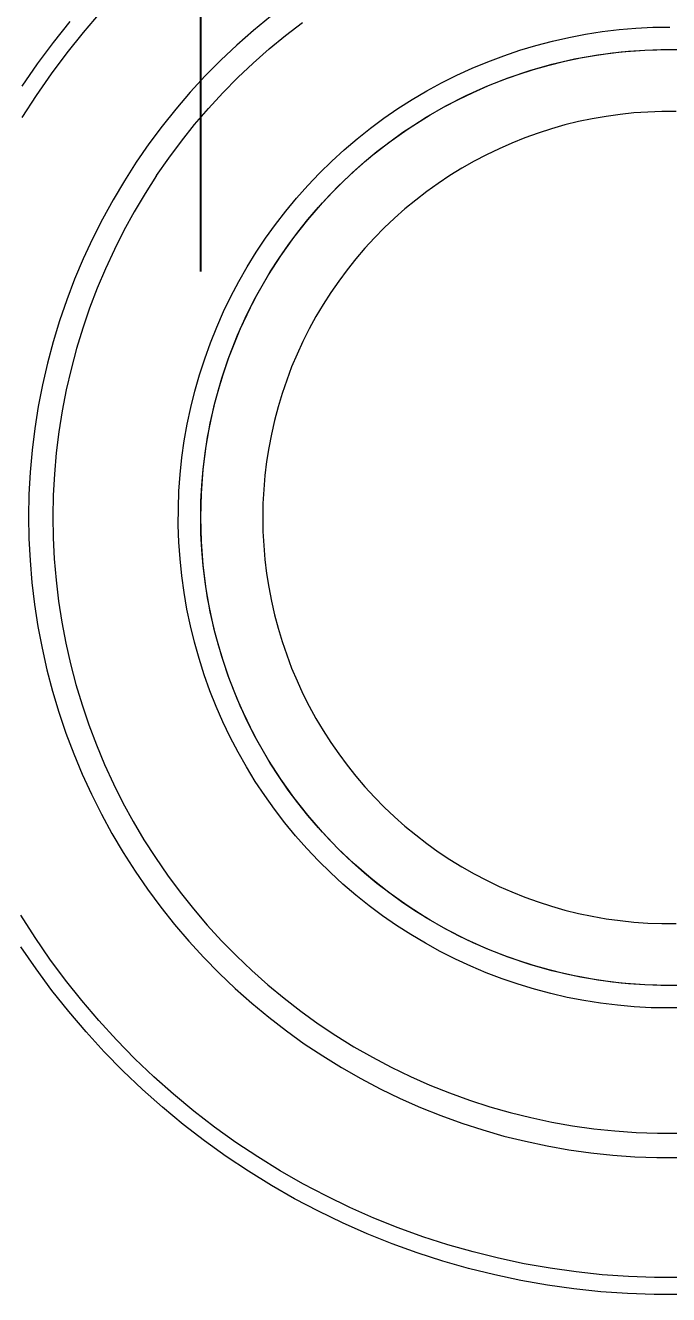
# Model space of a CAD drawing. Header units: inches. Extents: x -12 to 136, y -5 to 104.
# Drawn here: x -5.01 to -3.704, y 1.629 to 4.207 of the extents above; entities that cross this region are included whole.
import ezdxf

# ---------------------------------------------------------------- set-up
doc = ezdxf.new("R2010")
doc.units = ezdxf.units.IN
doc.layers.add('ZANO_R', color=7, linetype='Continuous', lineweight=0)
doc.layers.add('ZANO_W', color=1, linetype='Continuous', lineweight=0)
doc.styles.get("Standard").update_dxf_attribs({"font": 'ARIALUNI.TTF'})
doc.dimstyles.new('amerykanie', dxfattribs={"dimtxt": 50, "dimasz": 50, "dimexe": 0.5, "dimexo": 0.5, "dimgap": 1, "dimtad": 1, "dimdec": 0, "dimzin": 0, "dimlunit": 5, "dimtxsty": 'Standard', "dimcen": 0.09, "dimclrd": 1, "dimclre": 1, "dimclrt": 1, "dimazin": 0, "dimtfac": 1, "dimtdec": 0, "dimtmove": 0, "dimatfit": 3, "dimfxl": 1, "dimtzin": 0, "dimarcsym": 1})

# ---------------------------------------------------------------- blocks, each defined once
blk = doc.blocks.new('*D365')
at = {"layer": 'ZANO_W', "color": 1, "lineweight": -2}
for p, q in [((-3.1728, 7.6986), (-3.7036, 5.9295)), ((0.7194, 7.6986), (-3.1728, 7.6986)), ((-4.6543, 3.7071), (-4.6543, 6.4295)), ((-2.7528, 3.7105), (-2.7528, 6.4295)), ((-5.6543, 5.9295), (-6.6543, 5.9295)), ((-4.6543, 5.9295), (-2.7528, 5.9295)), ((-1.7528, 5.9295), (-0.7528, 5.9295))]:
    blk.add_line(p, q, dxfattribs=at)
at = {"layer": 'ZANO_W', "color": 1}
for points in [[(-5.6543, 5.7628), (-5.6543, 6.0961), (-4.6543, 5.9295)], [(-1.7528, 6.0961), (-1.7528, 5.7628), (-2.7528, 5.9295)]]:
    blk.add_solid(points, dxfattribs=at)
at = {"layer": 'ZANO_W', "color": 1, "insert": (-1.2267, 8.7177), "char_height": 1, "attachment_point": 5}
blk.add_mtext('1 7/8', dxfattribs=at)

msp = doc.modelspace()

# ---------------------------------------------------------------- linework, layer by layer
at = {"layer": 'ZANO_R'}
for p, q in [((-4.89223, 4.19247), (-4.85751, 4.23291)), ((-4.95298, 4.17205), (-4.91893, 4.2146)), ((-4.5125, 4.22502), (-4.54715, 4.19649)), ((-4.48176, 4.18635), (-4.4475, 4.21262)), ((-3.7706, 4.20115), (-3.73625, 4.20287)), ((-3.73625, 4.20287), (-3.70186, 4.20341)), ((-4.92553, 4.15085), (-4.89223, 4.19247)), ((-4.54715, 4.19649), (-4.5808, 4.16679)), ((-4.51509, 4.1589), (-4.48176, 4.18635)), ((-3.94034, 4.17485), (-3.90679, 4.18245)), ((-3.90679, 4.18245), (-3.87301, 4.18888)), ((-3.87301, 4.18888), (-3.83902, 4.19415)), ((-3.83902, 4.19415), (-3.80487, 4.19824)), ((-3.80487, 4.19824), (-3.7706, 4.20115)), ((-4.98554, 4.12835), (-4.95298, 4.17205)), ((-4.95738, 4.10811), (-4.92553, 4.15085)), ((-4.5808, 4.16679), (-4.6134, 4.13593)), ((-4.54746, 4.13032), (-4.51509, 4.1589)), ((-4.03911, 4.14518), (-4.00654, 4.15621)), ((-4.00654, 4.15621), (-3.9736, 4.1661)), ((-3.9736, 4.1661), (-3.94034, 4.17485)), ((-3.85064, 4.14647), (-3.81813, 4.15099)), ((-3.81813, 4.15099), (-3.78548, 4.15438)), ((-3.78548, 4.15438), (-3.75274, 4.15665)), ((-3.75274, 4.15665), (-3.71993, 4.15778)), ((-3.71993, 4.15778), (-3.68711, 4.15778)), ((-5.01658, 4.08355), (-4.98554, 4.12835)), ((-4.6134, 4.13593), (-4.64491, 4.10398)), ((-4.57882, 4.10064), (-4.54746, 4.13032)), ((-4.10303, 4.1198), (-4.07129, 4.13304)), ((-4.07129, 4.13304), (-4.03911, 4.14518)), ((-3.97854, 4.11728), (-3.94696, 4.12623)), ((-3.94696, 4.12623), (-3.91509, 4.13408)), ((-3.91509, 4.13408), (-3.88297, 4.14083)), ((-3.88297, 4.14083), (-3.85064, 4.14647)), ((-4.98773, 4.06429), (-4.95738, 4.10811)), ((-4.64491, 4.10398), (-4.67531, 4.07095)), ((-4.60914, 4.0699), (-4.57882, 4.10064)), ((-4.16505, 4.09006), (-4.1343, 4.10546)), ((-4.1343, 4.10546), (-4.10303, 4.1198)), ((-4.04068, 4.09613), (-4.00979, 4.10724)), ((-4.00979, 4.10724), (-3.97854, 4.11728)), ((-4.22486, 4.05611), (-4.19525, 4.0736)), ((-4.19525, 4.0736), (-4.16505, 4.09006)), ((-4.10121, 4.07076), (-4.07116, 4.08397)), ((-4.07116, 4.08397), (-4.04068, 4.09613)), ((-5.01655, 4.01946), (-4.98773, 4.06429)), ((-4.67531, 4.07095), (-4.70455, 4.03689)), ((-4.63838, 4.03812), (-4.60914, 4.0699)), ((-4.25385, 4.03761), (-4.22486, 4.05611)), ((-4.15984, 4.04126), (-4.13078, 4.05651)), ((-4.13078, 4.05651), (-4.10121, 4.07076)), ((-4.70455, 4.03689), (-4.73259, 4.00184)), ((-4.66651, 4.00536), (-4.63838, 4.03812)), ((-4.28219, 4.01812), (-4.25385, 4.03761)), ((-4.2163, 4.00779), (-4.18836, 4.02501)), ((-4.18836, 4.02501), (-4.15984, 4.04126)), ((-3.83114, 4.022), (-3.85919, 4.01711)), ((-3.80294, 4.02592), (-3.83114, 4.022)), ((-3.77462, 4.02887), (-3.80294, 4.02592)), ((-3.74622, 4.03083), (-3.77462, 4.02887)), ((-3.71776, 4.03181), (-3.74622, 4.03083)), ((-3.68929, 4.03181), (-3.71776, 4.03181)), ((-4.73259, 4.00184), (-4.75941, 3.96585)), ((-4.69349, 3.97165), (-4.66651, 4.00536)), ((-4.33676, 3.97627), (-4.30984, 3.99767)), ((-4.30984, 3.99767), (-4.28219, 4.01812)), ((-4.24363, 3.98961), (-4.2163, 4.00779)), ((-3.9421, 3.99668), (-3.96921, 3.98797)), ((-3.9147, 4.00444), (-3.9421, 3.99668)), ((-3.88706, 4.01126), (-3.9147, 4.00444)), ((-3.85919, 4.01711), (-3.88706, 4.01126)), ((-4.71928, 3.93702), (-4.69349, 3.97165)), ((-4.36293, 3.95395), (-4.33676, 3.97627)), ((-4.29633, 3.95049), (-4.27032, 3.97051)), ((-4.27032, 3.97051), (-4.24363, 3.98961)), ((-3.996, 3.97834), (-4.02245, 3.96778)), ((-3.96921, 3.98797), (-3.996, 3.97834)), ((-4.75941, 3.96585), (-4.78497, 3.92895)), ((-4.38832, 3.93075), (-4.36293, 3.95395)), ((-4.32164, 3.92958), (-4.29633, 3.95049)), ((-4.04851, 3.95632), (-4.07417, 3.94397)), ((-4.02245, 3.96778), (-4.04851, 3.95632)), ((-4.78497, 3.92895), (-4.80924, 3.8912)), ((-4.74387, 3.90153), (-4.71928, 3.93702)), ((-4.41289, 3.90668), (-4.38832, 3.93075)), ((-4.3462, 3.90782), (-4.32164, 3.92958)), ((-4.09938, 3.93073), (-4.12412, 3.91664)), ((-4.07417, 3.94397), (-4.09938, 3.93073)), ((-4.74387, 3.90153), (-4.76722, 3.8652)), ((-4.43661, 3.88178), (-4.41289, 3.90668)), ((-4.37001, 3.88522), (-4.3462, 3.90782)), ((-4.14836, 3.9017), (-4.17207, 3.88593)), ((-4.12412, 3.91664), (-4.14836, 3.9017)), ((-4.80924, 3.8912), (-4.83219, 3.85262)), ((-4.45946, 3.85607), (-4.43661, 3.88178)), ((-4.39301, 3.86181), (-4.37001, 3.88522)), ((-4.19522, 3.86935), (-4.21778, 3.85199)), ((-4.17207, 3.88593), (-4.19522, 3.86935)), ((-4.83219, 3.85262), (-4.8538, 3.81328)), ((-4.76722, 3.8652), (-4.7893, 3.8281)), ((-4.48141, 3.82959), (-4.45946, 3.85607)), ((-4.4152, 3.83762), (-4.39301, 3.86181)), ((-4.21778, 3.85199), (-4.23973, 3.83385)), ((-4.7893, 3.8281), (-4.81009, 3.79025)), ((-4.50243, 3.80237), (-4.48141, 3.82959)), ((-4.43654, 3.81268), (-4.4152, 3.83762)), ((-4.23973, 3.83385), (-4.26105, 3.81497)), ((-4.8538, 3.81328), (-4.87403, 3.77322)), ((-4.81009, 3.79025), (-4.82956, 3.75171)), ((-4.5225, 3.77444), (-4.50243, 3.80237)), ((-4.457, 3.78702), (-4.43654, 3.81268)), ((-4.28169, 3.79537), (-4.30165, 3.77506)), ((-4.26105, 3.81497), (-4.28169, 3.79537)), ((-4.87403, 3.77322), (-4.89287, 3.73248)), ((-4.54159, 3.74584), (-4.5225, 3.77444)), ((-4.47657, 3.76067), (-4.457, 3.78702)), ((-4.30165, 3.77506), (-4.3209, 3.75408)), ((-4.82956, 3.75171), (-4.84768, 3.71252)), ((-4.55969, 3.71659), (-4.54159, 3.74584)), ((-4.49521, 3.73365), (-4.47657, 3.76067)), ((-4.3209, 3.75408), (-4.33941, 3.73244)), ((-4.89287, 3.73248), (-4.9103, 3.69111)), ((-4.84768, 3.71252), (-4.86444, 3.67272)), ((-4.57676, 3.68673), (-4.55969, 3.71659)), ((-4.51292, 3.70601), (-4.49521, 3.73365)), ((-4.33941, 3.73244), (-4.35716, 3.71018)), ((-4.9103, 3.69111), (-4.92629, 3.64917)), ((-4.5928, 3.65631), (-4.57676, 3.68673)), ((-4.52965, 3.67778), (-4.51292, 3.70601)), ((-4.37414, 3.68732), (-4.39031, 3.66389)), ((-4.35716, 3.71018), (-4.37414, 3.68732)), ((-4.86444, 3.67272), (-4.87982, 3.63238)), ((-4.54541, 3.64898), (-4.52965, 3.67778)), ((-4.39031, 3.66389), (-4.40567, 3.63991)), ((-4.92629, 3.64917), (-4.94081, 3.6067)), ((-4.60777, 3.62534), (-4.5928, 3.65631)), ((-4.56016, 3.61966), (-4.54541, 3.64898)), ((-4.40567, 3.63991), (-4.42019, 3.61541)), ((-4.87982, 3.63238), (-4.8938, 3.59152)), ((-4.62167, 3.59388), (-4.60777, 3.62534)), ((-4.57388, 3.58985), (-4.56016, 3.61966)), ((-4.42019, 3.61541), (-4.43385, 3.59044)), ((-4.94081, 3.6067), (-4.95387, 3.56376)), ((-4.8938, 3.59152), (-4.90636, 3.55021)), ((-4.63447, 3.56196), (-4.62167, 3.59388)), ((-4.58658, 3.55958), (-4.57388, 3.58985)), ((-4.43385, 3.59044), (-4.44665, 3.565)), ((-4.95387, 3.56376), (-4.96543, 3.52039)), ((-4.64616, 3.52962), (-4.63447, 3.56196)), ((-4.59821, 3.52889), (-4.58658, 3.55958)), ((-4.44665, 3.565), (-4.45856, 3.53914)), ((-4.90636, 3.55021), (-4.91748, 3.50849)), ((-4.45856, 3.53914), (-4.46957, 3.51288)), ((-4.96543, 3.52039), (-4.97549, 3.47665)), ((-4.91748, 3.50849), (-4.92716, 3.46641)), ((-4.65673, 3.49689), (-4.64616, 3.52962)), ((-4.60879, 3.49782), (-4.59821, 3.52889)), ((-4.46957, 3.51288), (-4.47966, 3.48625)), ((-4.66617, 3.46382), (-4.65673, 3.49689)), ((-4.61828, 3.4664), (-4.60879, 3.49782)), ((-4.47966, 3.48625), (-4.48884, 3.4593)), ((-4.97549, 3.47665), (-4.98404, 3.43258)), ((-4.92716, 3.46641), (-4.93538, 3.42402)), ((-4.67445, 3.43044), (-4.66617, 3.46382)), ((-4.62669, 3.43467), (-4.61828, 3.4664)), ((-4.48884, 3.4593), (-4.49707, 3.43204)), ((-4.98404, 3.43258), (-4.99106, 3.38825)), ((-4.68158, 3.39679), (-4.67445, 3.43044)), ((-4.63399, 3.40267), (-4.62669, 3.43467)), ((-4.49707, 3.43204), (-4.50436, 3.40452)), ((-4.93538, 3.42402), (-4.94213, 3.38137)), ((-4.50436, 3.40452), (-4.5107, 3.37676)), ((-4.99106, 3.38825), (-4.99654, 3.3437)), ((-4.94213, 3.38137), (-4.94741, 3.33851)), ((-4.68754, 3.36292), (-4.68158, 3.39679)), ((-4.64018, 3.37044), (-4.63399, 3.40267)), ((-4.69234, 3.32886), (-4.68754, 3.36292)), ((-4.64526, 3.33801), (-4.64018, 3.37044)), ((-4.5107, 3.37676), (-4.51607, 3.3488)), ((-4.99654, 3.3437), (-5.00049, 3.29899)), ((-4.94741, 3.33851), (-4.9512, 3.2955)), ((-4.69595, 3.29466), (-4.69234, 3.32886)), ((-4.64922, 3.30542), (-4.64526, 3.33801)), ((-4.51607, 3.3488), (-4.52048, 3.32067)), ((-4.65205, 3.27272), (-4.64922, 3.30542)), ((-4.52048, 3.32067), (-4.52391, 3.2924)), ((-5.00049, 3.29899), (-5.00288, 3.25417)), ((-4.9512, 3.2955), (-4.95351, 3.25238)), ((-4.69838, 3.26035), (-4.69595, 3.29466)), ((-4.52391, 3.2924), (-4.52636, 3.26403)), ((-5.00288, 3.25417), (-5.00373, 3.20929)), ((-4.95351, 3.25238), (-4.95433, 3.20921)), ((-4.69962, 3.22598), (-4.69838, 3.26035)), ((-4.65375, 3.23995), (-4.65205, 3.27272)), ((-4.52636, 3.26403), (-4.52784, 3.2356)), ((-4.69968, 3.19159), (-4.69962, 3.22598)), ((-4.65431, 3.20713), (-4.65375, 3.23995)), ((-4.52784, 3.2356), (-4.52833, 3.20713)), ((-5.00373, 3.20929), (-5.00303, 3.16441)), ((-4.95433, 3.20921), (-4.95365, 3.16604)), ((-4.65375, 3.17431), (-4.65431, 3.20713)), ((-4.52833, 3.20713), (-4.52784, 3.17866)), ((-4.69855, 3.15722), (-4.69968, 3.19159)), ((-4.65205, 3.14153), (-4.65375, 3.17431)), ((-4.52784, 3.17866), (-4.52636, 3.15022)), ((-5.00303, 3.16441), (-5.00078, 3.11958)), ((-4.95365, 3.16604), (-4.95149, 3.12291)), ((-4.69623, 3.1229), (-4.69855, 3.15722)), ((-4.52636, 3.15022), (-4.52391, 3.12186)), ((-5.00078, 3.11958), (-4.99699, 3.07486)), ((-4.95149, 3.12291), (-4.94784, 3.07989)), ((-4.69273, 3.08869), (-4.69623, 3.1229)), ((-4.64922, 3.10883), (-4.65205, 3.14153)), ((-4.52391, 3.12186), (-4.52048, 3.09359)), ((-4.64526, 3.07625), (-4.64922, 3.10883)), ((-4.99699, 3.07486), (-4.99165, 3.03029)), ((-4.94784, 3.07989), (-4.94271, 3.03701)), ((-4.68806, 3.05461), (-4.69273, 3.08869)), ((-4.64018, 3.04382), (-4.64526, 3.07625)), ((-4.52048, 3.09359), (-4.51607, 3.06546)), ((-4.68221, 3.02072), (-4.68806, 3.05461)), ((-4.63399, 3.01159), (-4.64018, 3.04382)), ((-4.51607, 3.06546), (-4.5107, 3.0375)), ((-4.99165, 3.03029), (-4.98478, 2.98594)), ((-4.94271, 3.03701), (-4.9361, 2.99434)), ((-4.67519, 2.98705), (-4.68221, 3.02072)), ((-4.5107, 3.0375), (-4.50436, 3.00974)), ((-4.9361, 2.99434), (-4.92802, 2.95192)), ((-4.62669, 2.97959), (-4.63399, 3.01159)), ((-4.50436, 3.00974), (-4.49707, 2.98221)), ((-4.98478, 2.98594), (-4.97638, 2.94184)), ((-4.66701, 2.95365), (-4.67519, 2.98705)), ((-4.61828, 2.94786), (-4.62669, 2.97959)), ((-4.49707, 2.98221), (-4.48884, 2.95496)), ((-4.97638, 2.94184), (-4.96647, 2.89807)), ((-4.92802, 2.95192), (-4.91848, 2.90981)), ((-4.65769, 2.92054), (-4.66701, 2.95365)), ((-4.60879, 2.91644), (-4.61828, 2.94786)), ((-4.48884, 2.95496), (-4.47966, 2.928)), ((-4.64723, 2.88778), (-4.65769, 2.92054)), ((-4.59821, 2.88537), (-4.60879, 2.91644)), ((-4.47966, 2.928), (-4.46957, 2.90138)), ((-4.96647, 2.89807), (-4.95505, 2.85466)), ((-4.91848, 2.90981), (-4.90749, 2.86805)), ((-4.63565, 2.85539), (-4.64723, 2.88778)), ((-4.46957, 2.90138), (-4.45856, 2.87512)), ((-4.90749, 2.86805), (-4.89507, 2.8267)), ((-4.58658, 2.85468), (-4.59821, 2.88537)), ((-4.45856, 2.87512), (-4.44665, 2.84926)), ((-4.95505, 2.85466), (-4.94214, 2.81167)), ((-4.62295, 2.82343), (-4.63565, 2.85539)), ((-4.57388, 2.82441), (-4.58658, 2.85468)), ((-4.44665, 2.84926), (-4.43385, 2.82382)), ((-4.94214, 2.81167), (-4.92775, 2.76916)), ((-4.89507, 2.8267), (-4.88123, 2.7858)), ((-4.60916, 2.79192), (-4.62295, 2.82343)), ((-4.56016, 2.79459), (-4.57388, 2.82441)), ((-4.43385, 2.82382), (-4.42019, 2.79884)), ((-4.88123, 2.7858), (-4.86599, 2.7454)), ((-4.59429, 2.76091), (-4.60916, 2.79192)), ((-4.54541, 2.76527), (-4.56016, 2.79459)), ((-4.42019, 2.79884), (-4.40567, 2.77435)), ((-4.92775, 2.76916), (-4.9119, 2.72716)), ((-4.57835, 2.73043), (-4.59429, 2.76091)), ((-4.52965, 2.73648), (-4.54541, 2.76527)), ((-4.40567, 2.77435), (-4.39031, 2.75037)), ((-4.86599, 2.7454), (-4.84936, 2.70555)), ((-4.51292, 2.70824), (-4.52965, 2.73648)), ((-4.39031, 2.75037), (-4.37414, 2.72694)), ((-4.9119, 2.72716), (-4.89462, 2.68574)), ((-4.56138, 2.70052), (-4.57835, 2.73043)), ((-4.49521, 2.6806), (-4.51292, 2.70824)), ((-4.37414, 2.72694), (-4.35716, 2.70408)), ((-4.89462, 2.68574), (-4.87591, 2.64494)), ((-4.84936, 2.70555), (-4.83136, 2.6663)), ((-4.54338, 2.67121), (-4.56138, 2.70052)), ((-4.35716, 2.70408), (-4.33941, 2.68182)), ((-4.33941, 2.68182), (-4.3209, 2.66018)), ((-4.83136, 2.6663), (-4.81202, 2.62769)), ((-4.52438, 2.64254), (-4.54338, 2.67121)), ((-4.47657, 2.65359), (-4.49521, 2.6806)), ((-4.3209, 2.66018), (-4.30165, 2.6392)), ((-4.87591, 2.64494), (-4.85581, 2.60481)), ((-4.50441, 2.61455), (-4.52438, 2.64254)), ((-4.457, 2.62724), (-4.47657, 2.65359)), ((-4.30165, 2.6392), (-4.28169, 2.61889)), ((-4.85581, 2.60481), (-4.83433, 2.56539)), ((-4.81202, 2.62769), (-4.79136, 2.58978)), ((-4.48348, 2.58726), (-4.50441, 2.61455)), ((-4.43654, 2.60158), (-4.457, 2.62724)), ((-4.28169, 2.61889), (-4.26105, 2.59928)), ((-4.79136, 2.58978), (-4.76941, 2.5526)), ((-4.46162, 2.5607), (-4.48348, 2.58726)), ((-4.4152, 2.57664), (-4.43654, 2.60158)), ((-4.26105, 2.59928), (-4.23973, 2.5804)), ((-4.23973, 2.5804), (-4.21778, 2.56227)), ((-4.83433, 2.56539), (-4.81151, 2.52674)), ((-4.76941, 2.5526), (-4.74618, 2.5162)), ((-4.43885, 2.53492), (-4.46162, 2.5607)), ((-4.39301, 2.55245), (-4.4152, 2.57664)), ((-4.37001, 2.52904), (-4.39301, 2.55245)), ((-4.21778, 2.56227), (-4.19522, 2.5449)), ((-4.81151, 2.52674), (-4.78736, 2.48891)), ((-4.41521, 2.50994), (-4.43885, 2.53492)), ((-4.3462, 2.50644), (-4.37001, 2.52904)), ((-4.19522, 2.5449), (-4.17207, 2.52833)), ((-4.17207, 2.52833), (-4.14836, 2.51256)), ((-4.74618, 2.5162), (-4.72171, 2.48062)), ((-4.39072, 2.48579), (-4.41521, 2.50994)), ((-4.32164, 2.48467), (-4.3462, 2.50644)), ((-4.14836, 2.51256), (-4.12412, 2.49762)), ((-4.78736, 2.48891), (-4.76193, 2.45192)), ((-4.72171, 2.48062), (-4.69603, 2.44591)), ((-4.36542, 2.4625), (-4.39072, 2.48579)), ((-4.29633, 2.46377), (-4.32164, 2.48467)), ((-4.12412, 2.49762), (-4.09938, 2.48352)), ((-4.09938, 2.48352), (-4.07417, 2.47029)), ((-4.76193, 2.45192), (-4.73523, 2.41584)), ((-4.33932, 2.4401), (-4.36542, 2.4625)), ((-4.27032, 2.44375), (-4.29633, 2.46377)), ((-4.07417, 2.47029), (-4.04851, 2.45794)), ((-4.04851, 2.45794), (-4.02245, 2.44647)), ((-4.69603, 2.44591), (-4.66916, 2.41211)), ((-4.31247, 2.41861), (-4.33932, 2.4401)), ((-4.24363, 2.42464), (-4.27032, 2.44375)), ((-4.2163, 2.40647), (-4.24363, 2.42464)), ((-4.02245, 2.44647), (-3.996, 2.43592)), ((-3.996, 2.43592), (-3.96921, 2.42628)), ((-3.96921, 2.42628), (-3.9421, 2.41758)), ((-4.99058, 2.35424), (-5.01925, 2.39917)), ((-4.73523, 2.41584), (-4.7073, 2.3807)), ((-4.66916, 2.41211), (-4.64114, 2.37925)), ((-4.28489, 2.39806), (-4.31247, 2.41861)), ((-4.25662, 2.37848), (-4.28489, 2.39806)), ((-4.18836, 2.38924), (-4.2163, 2.40647)), ((-3.9421, 2.41758), (-3.9147, 2.40981)), ((-3.9147, 2.40981), (-3.88706, 2.403)), ((-3.88706, 2.403), (-3.85919, 2.39714)), ((-4.7073, 2.3807), (-4.67818, 2.34655)), ((-4.64114, 2.37925), (-4.61201, 2.34738)), ((-4.22768, 2.35988), (-4.25662, 2.37848)), ((-4.15984, 2.373), (-4.18836, 2.38924)), ((-4.13078, 2.35774), (-4.15984, 2.373)), ((-3.85919, 2.39714), (-3.83114, 2.39225)), ((-3.83114, 2.39225), (-3.80294, 2.38833)), ((-3.80294, 2.38833), (-3.77462, 2.38539)), ((-3.77462, 2.38539), (-3.74622, 2.38343)), ((-3.74622, 2.38343), (-3.71776, 2.38244)), ((-3.71776, 2.38244), (-3.68929, 2.38244)), ((-4.96037, 2.31033), (-4.99058, 2.35424)), ((-4.67818, 2.34655), (-4.64789, 2.31342)), ((-4.61201, 2.34738), (-4.58179, 2.31653)), ((-4.19813, 2.3423), (-4.22768, 2.35988)), ((-4.10121, 2.3435), (-4.13078, 2.35774)), ((-4.9886, 2.29018), (-5.01949, 2.33508)), ((-4.16798, 2.32574), (-4.19813, 2.3423)), ((-4.13728, 2.31023), (-4.16798, 2.32574)), ((-4.07116, 2.33029), (-4.10121, 2.3435)), ((-4.04068, 2.31812), (-4.07116, 2.33029)), ((-4.92867, 2.26748), (-4.96037, 2.31033)), ((-4.64789, 2.31342), (-4.61648, 2.28136)), ((-4.58179, 2.31653), (-4.55053, 2.28675)), ((-4.10607, 2.2958), (-4.13728, 2.31023)), ((-4.07437, 2.28244), (-4.10607, 2.2958)), ((-4.00979, 2.30701), (-4.04068, 2.31812)), ((-3.97854, 2.29698), (-4.00979, 2.30701)), ((-3.94696, 2.28803), (-3.97854, 2.29698)), ((-4.95619, 2.24637), (-4.9886, 2.29018)), ((-4.61648, 2.28136), (-4.58399, 2.2504)), ((-4.55053, 2.28675), (-4.51826, 2.25806)), ((-4.04224, 2.27019), (-4.07437, 2.28244)), ((-4.00969, 2.25906), (-4.04224, 2.27019)), ((-3.91509, 2.28017), (-3.94696, 2.28803)), ((-3.88297, 2.27342), (-3.91509, 2.28017)), ((-3.85064, 2.26779), (-3.88297, 2.27342)), ((-4.92228, 2.20371), (-4.95619, 2.24637)), ((-4.89551, 2.22575), (-4.92867, 2.26748)), ((-4.58399, 2.2504), (-4.55044, 2.22058)), ((-4.51826, 2.25806), (-4.48501, 2.23051)), ((-3.97679, 2.24906), (-4.00969, 2.25906)), ((-3.94356, 2.2402), (-3.97679, 2.24906)), ((-3.81813, 2.26327), (-3.85064, 2.26779)), ((-3.78548, 2.25988), (-3.81813, 2.26327)), ((-3.75274, 2.25761), (-3.78548, 2.25988)), ((-3.71993, 2.25648), (-3.75274, 2.25761)), ((-3.68711, 2.25648), (-3.71993, 2.25648)), ((-4.86092, 2.18519), (-4.89551, 2.22575)), ((-4.55044, 2.22058), (-4.51588, 2.19193)), ((-4.48501, 2.23051), (-4.45084, 2.20411)), ((-3.91004, 2.23249), (-3.94356, 2.2402)), ((-3.87628, 2.22594), (-3.91004, 2.23249)), ((-3.84231, 2.22056), (-3.87628, 2.22594)), ((-3.80817, 2.21636), (-3.84231, 2.22056)), ((-4.88692, 2.16224), (-4.92228, 2.20371)), ((-4.51588, 2.19193), (-4.48036, 2.1645)), ((-4.45084, 2.20411), (-4.41577, 2.17892)), ((-3.77391, 2.21334), (-3.80817, 2.21636)), ((-3.73957, 2.2115), (-3.77391, 2.21334)), ((-3.70518, 2.21085), (-3.73957, 2.2115)), ((-3.67079, 2.21139), (-3.70518, 2.21085)), ((-4.82496, 2.14585), (-4.86092, 2.18519)), ((-4.41577, 2.17892), (-4.37986, 2.15495)), ((-4.85015, 2.12201), (-4.88692, 2.16224)), ((-4.78766, 2.10778), (-4.82496, 2.14585)), ((-4.48036, 2.1645), (-4.44391, 2.1383)), ((-4.37986, 2.15495), (-4.34314, 2.13223)), ((-4.81201, 2.08308), (-4.85015, 2.12201)), ((-4.44391, 2.1383), (-4.40657, 2.11339)), ((-4.34314, 2.13223), (-4.30566, 2.11079)), ((-4.74907, 2.07101), (-4.78766, 2.10778)), ((-4.40657, 2.11339), (-4.3684, 2.08977)), ((-4.3684, 2.08977), (-4.32944, 2.06749)), ((-4.30566, 2.11079), (-4.26746, 2.09066)), ((-4.26746, 2.09066), (-4.22858, 2.07186)), ((-4.77255, 2.04549), (-4.81201, 2.08308)), ((-4.70923, 2.0356), (-4.74907, 2.07101)), ((-4.32944, 2.06749), (-4.28973, 2.04656)), ((-4.22858, 2.07186), (-4.18909, 2.05442)), ((-4.73182, 2.00929), (-4.77255, 2.04549)), ((-4.28973, 2.04656), (-4.24932, 2.02702)), ((-4.18909, 2.05442), (-4.14901, 2.03834)), ((-4.14901, 2.03834), (-4.1084, 2.02366)), ((-4.6682, 2.00159), (-4.70923, 2.0356)), ((-4.24932, 2.02702), (-4.20827, 2.00888)), ((-4.1084, 2.02366), (-4.06731, 2.01039)), ((-4.68986, 1.97451), (-4.73182, 2.00929)), ((-4.62601, 1.96901), (-4.6682, 2.00159)), ((-4.20827, 2.00888), (-4.16661, 1.99218)), ((-4.16661, 1.99218), (-4.1244, 1.97692)), ((-4.06731, 2.01039), (-4.02579, 1.99855)), ((-4.02579, 1.99855), (-3.98388, 1.98815)), ((-3.98388, 1.98815), (-3.94164, 1.9792)), ((-4.64673, 1.9412), (-4.68986, 1.97451)), ((-4.58273, 1.93791), (-4.62601, 1.96901)), ((-4.1244, 1.97692), (-4.08168, 1.96312)), ((-4.08168, 1.96312), (-4.03852, 1.95081)), ((-3.94164, 1.9792), (-3.89911, 1.97171)), ((-3.89911, 1.97171), (-3.85636, 1.96569)), ((-3.85636, 1.96569), (-3.81342, 1.96116)), ((-3.81342, 1.96116), (-3.77034, 1.95811)), ((-4.60247, 1.9094), (-4.64673, 1.9412)), ((-4.53839, 1.90831), (-4.58273, 1.93791)), ((-4.03852, 1.95081), (-3.99496, 1.94)), ((-3.99496, 1.94), (-3.95105, 1.93069)), ((-3.77034, 1.95811), (-3.72719, 1.95654)), ((-3.72719, 1.95654), (-3.68401, 1.95647)), ((-4.55715, 1.87914), (-4.60247, 1.9094)), ((-4.49307, 1.88027), (-4.53839, 1.90831)), ((-3.95105, 1.93069), (-3.90684, 1.92291)), ((-3.90684, 1.92291), (-3.86239, 1.91666)), ((-3.86239, 1.91666), (-3.81776, 1.91194)), ((-3.81776, 1.91194), (-3.77298, 1.90877)), ((-3.77298, 1.90877), (-3.72813, 1.90715)), ((-3.72813, 1.90715), (-3.68324, 1.90707)), ((-4.5108, 1.85047), (-4.55715, 1.87914)), ((-4.4468, 1.85381), (-4.49307, 1.88027)), ((-4.46349, 1.82341), (-4.5108, 1.85047)), ((-4.39964, 1.82896), (-4.4468, 1.85381)), ((-4.41528, 1.79801), (-4.46349, 1.82341)), ((-4.35166, 1.80576), (-4.39964, 1.82896)), ((-4.3029, 1.78422), (-4.35166, 1.80576)), ((-4.36622, 1.77428), (-4.41528, 1.79801)), ((-4.25343, 1.76438), (-4.3029, 1.78422)), ((-4.31637, 1.75226), (-4.36622, 1.77428)), ((-4.20331, 1.74626), (-4.25343, 1.76438)), ((-4.26579, 1.73197), (-4.31637, 1.75226)), ((-4.21453, 1.71344), (-4.26579, 1.73197)), ((-4.15259, 1.72988), (-4.20331, 1.74626)), ((-4.10133, 1.71526), (-4.15259, 1.72988)), ((-4.16267, 1.6967), (-4.21453, 1.71344)), ((-4.0496, 1.70242), (-4.10133, 1.71526)), ((-3.99746, 1.69137), (-4.0496, 1.70242)), ((-4.11026, 1.68175), (-4.16267, 1.6967)), ((-4.05737, 1.66862), (-4.11026, 1.68175)), ((-3.94496, 1.68213), (-3.99746, 1.69137)), ((-3.89218, 1.6747), (-3.94496, 1.68213)), ((-4.00406, 1.65732), (-4.05737, 1.66862)), ((-3.95039, 1.64787), (-4.00406, 1.65732)), ((-3.83917, 1.6691), (-3.89218, 1.6747)), ((-3.78601, 1.66534), (-3.83917, 1.6691)), ((-3.73274, 1.66341), (-3.78601, 1.66534)), ((-3.67944, 1.66332), (-3.73274, 1.66341)), ((-3.89642, 1.64028), (-3.95039, 1.64787)), ((-3.84222, 1.63455), (-3.89642, 1.64028)), ((-3.78786, 1.6307), (-3.84222, 1.63455)), ((-3.7334, 1.62873), (-3.78786, 1.6307)), ((-3.6789, 1.62864), (-3.7334, 1.62873))]:
    msp.add_line(p, q, dxfattribs=at)
msp.add_circle((-3.70347, 3.20722), 0.95069, dxfattribs=at)

# ---------------------------------------------------------------- dimensions: what is measured, and where the dimension line sits
at = {"layer": 'ZANO_W'}
dim = msp.add_linear_dim(base=(-2.75279, 5.92948), p1=(-4.65431, 3.20713), p2=(-2.75279, 3.21045), dimstyle='amerykanie', override={"dimtxt": 1, "dimasz": 1, "dimgap": 0.5, "dimdec": 4, "dimaunit": 1, "dimadec": 1, "dimtdec": 4, "dimtmove": 1, "dimfrac": 2}, dxfattribs=at)
dim.commit()
dim.dimension.update_dxf_attribs({"geometry": '*D365', "text_midpoint": (-2.67282, 8.71767)})

doc.saveas('drawing.dxf')
